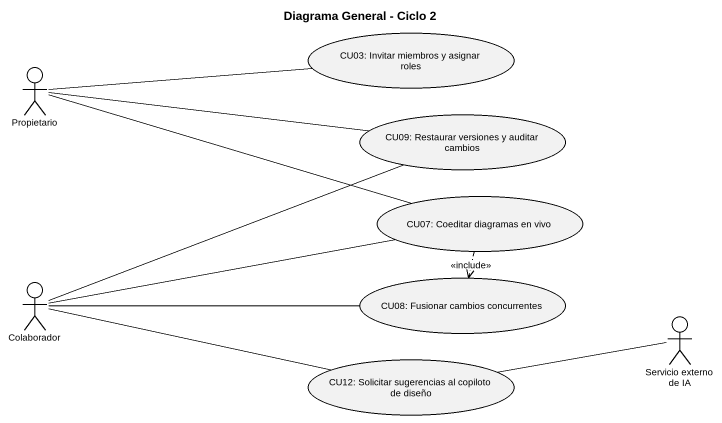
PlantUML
@startuml
title Diagrama General - Ciclo 2
usecase "CU03: Invitar miembros y asignar roles" as CU03_Invitar_miembros_y
actor Propietario
usecase "CU09: Restaurar versiones y auditar cambios" as CU09_Restaurar_versiones_y
usecase "CU07: Coeditar diagramas en vivo" as CU07_Coeditar_diagramas_en
actor Colaborador
usecase "CU08: Fusionar cambios concurrentes" as CU08_Fusionar_cambios
actor "Servicio externo de IA" as Servicio_externo_de_IA
usecase "CU12: Solicitar sugerencias al copiloto de diseño" as CU12_Solicitar_sugerencias
Propietario -right- CU03_Invitar_miembros_y
Propietario -right- CU09_Restaurar_versiones_y
Propietario -right- CU07_Coeditar_diagramas_en
CU07_Coeditar_diagramas_en ..> CU08_Fusionar_cambios : <<include>>
Colaborador -right- CU09_Restaurar_versiones_y
Colaborador -right- CU07_Coeditar_diagramas_en
Colaborador -right- CU08_Fusionar_cambios
Colaborador -right- CU12_Solicitar_sugerencias
Servicio_externo_de_IA -left- CU12_Solicitar_sugerencias
@enduml
